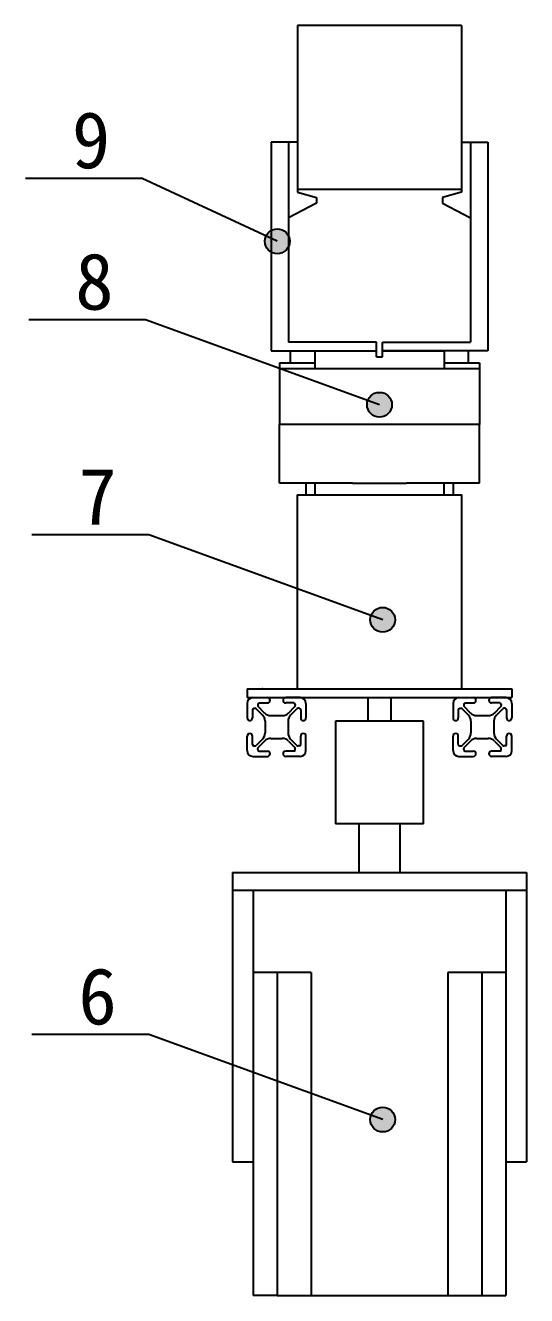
# Model space of a CAD drawing. Header units: millimetres. Extents: x -890 to 1645, y -303 to 1040.
# Drawn here: x 1474.5 to 1644.9, y 43.5 to 475.8 of the extents above; entities that cross this region are included whole.
import ezdxf

# ---------------------------------------------------------------- set-up
doc = ezdxf.new("R2010")
doc.units = ezdxf.units.MM

msp = doc.modelspace()

# ---------------------------------------------------------------- hatches: boundary and pattern name
h = msp.add_hatch(color=256)
h.dxf.hatch_style = 1
h.paths.add_polyline_path([(1555.85, 402.33, 1), (1564.32, 402.33, 1)])
h = msp.add_hatch(color=256)
h.dxf.hatch_style = 1
h.paths.add_polyline_path([(1590.62, 346.69, 1), (1599.08, 346.69, 1)])
h = msp.add_hatch(color=256)
h.dxf.hatch_style = 1
h.paths.add_polyline_path([(1591.69, 273.51, 1), (1600.16, 273.51, 1)])
h = msp.add_hatch(color=256)
h.dxf.hatch_style = 1
h.paths.add_polyline_path([(1591.69, 103.42, 1), (1600.16, 103.42, 1)])

# ---------------------------------------------------------------- linework, layer by layer
at = {"color": 7, "linetype": 'Continuous', "lineweight": 25}
for p, q in [((1622.75, 475.81), (1566.95, 475.81)), ((1566.95, 475.81), (1566.95, 420.01)), ((1622.75, 475.81), (1622.75, 420.01)), ((1622.75, 457.91), (1622.85, 457.91)), ((1622.75, 420.01), (1566.95, 420.01)), ((1593.85, 365.01), (1593.85, 368.01)), ((1595.85, 365.01), (1595.85, 368.01)), ((1558, 365.01), (1593.85, 365.01)), ((1564.6, 361.01), (1564.6, 365.01)), ((1572.85, 365.01), (1572.85, 359.01)), ((1572.85, 365.01), (1593.85, 365.01)), ((1593.85, 363.01), (1593.85, 365.01)), ((1631.7, 365.01), (1595.85, 365.01)), ((1595.85, 363.01), (1595.85, 365.01)), ((1595.85, 365.01), (1616.85, 365.01)), ((1616.85, 365.01), (1616.85, 359.01)), ((1625.1, 361.01), (1625.1, 365.01)), ((1560.85, 361.01), (1572.85, 361.01)), ((1560.85, 361.01), (1560.85, 359.01)), ((1560.85, 359.01), (1560.85, 340.01)), ((1560.85, 359.01), (1628.85, 359.01)), ((1593.85, 363.01), (1595.85, 363.01)), ((1616.85, 361.01), (1628.85, 361.01)), ((1628.85, 361.01), (1628.85, 359.01)), ((1628.85, 359.01), (1628.85, 340.01)), ((1628.85, 340.01), (1560.85, 340.01)), ((1560.85, 320.01), (1560.85, 340.01)), ((1628.85, 320.01), (1628.85, 340.01)), ((1585.69, 320.01), (1560.85, 320.01)), ((1569.85, 320.01), (1569.85, 316.01)), ((1572.85, 320.01), (1572.85, 316.01)), ((1628.85, 320.01), (1604.02, 320.01)), ((1616.85, 316.01), (1616.85, 320.01)), ((1619.85, 320.01), (1619.85, 316.01)), ((1566.85, 316.01), (1566.85, 250.01)), ((1622.85, 250.01), (1622.85, 316.01)), ((1549.85, 250.01), (1549.85, 247.01)), ((1549.85, 250.01), (1575.25, 250.01)), ((1549.85, 247.01), (1639.85, 247.01)), ((1551.85, 247.01), (1556.75, 247.01)), ((1555.07, 250.05), (1555.01, 250.01)), ((1567.85, 247.01), (1562.95, 247.01)), ((1564.63, 250.05), (1564.69, 250.01)), ((1590.85, 247.01), (1590.85, 239.01)), ((1598.85, 239.01), (1598.85, 247.01)), ((1614.45, 250.01), (1639.85, 250.01)), ((1621.85, 247.01), (1626.75, 247.01)), ((1637.85, 247.01), (1632.95, 247.01)), ((1639.85, 250.01), (1639.85, 247.01)), ((1549.85, 245.01), (1549.85, 240.11)), ((1551.65, 242.89), (1551.65, 240.11)), ((1552.15, 243.39), (1552.56, 243.39)), ((1555.07, 241.08), (1552.91, 243.24)), ((1553.47, 244.71), (1553.47, 244.3)), ((1555.78, 241.78), (1553.62, 243.95)), ((1553.97, 245.21), (1556.75, 245.21)), ((1565.73, 245.21), (1562.95, 245.21)), ((1563.92, 241.78), (1566.08, 243.95)), ((1564.63, 241.08), (1566.79, 243.24)), ((1566.23, 244.71), (1566.23, 244.3)), ((1567.55, 243.39), (1567.15, 243.39)), ((1568.05, 242.89), (1568.05, 240.11)), ((1569.85, 245.01), (1569.85, 240.11)), ((1619.85, 245.01), (1619.85, 240.11)), ((1621.65, 242.89), (1621.65, 240.11)), ((1622.15, 243.39), (1622.56, 243.39)), ((1625.07, 241.08), (1622.91, 243.24)), ((1623.47, 244.71), (1623.47, 244.3)), ((1625.78, 241.78), (1623.62, 243.95)), ((1623.97, 245.21), (1626.75, 245.21)), ((1635.73, 245.21), (1632.95, 245.21)), ((1633.92, 241.78), (1636.08, 243.95)), ((1634.63, 241.08), (1636.79, 243.24)), ((1636.23, 244.71), (1636.23, 244.3)), ((1637.55, 243.39), (1637.15, 243.39)), ((1638.05, 242.89), (1638.05, 240.11)), ((1639.85, 245.01), (1639.85, 240.11)), ((1555.95, 238.96), (1555.95, 235.05)), ((1557.9, 240.91), (1561.8, 240.91)), ((1563.75, 238.96), (1563.75, 235.05)), ((1579.85, 239.01), (1579.85, 204.01)), ((1609.85, 204.01), (1609.85, 239.01)), ((1625.95, 238.96), (1625.95, 235.05)), ((1627.9, 240.91), (1631.8, 240.91)), ((1633.75, 238.96), (1633.75, 235.05)), ((1549.85, 229.01), (1549.85, 233.91)), ((1551.65, 231.12), (1551.65, 233.91)), ((1568.05, 231.12), (1568.05, 233.91)), ((1569.85, 229.01), (1569.85, 233.91)), ((1619.85, 229.01), (1619.85, 233.91)), ((1621.65, 231.12), (1621.65, 233.91)), ((1638.05, 231.12), (1638.05, 233.91)), ((1639.85, 229.01), (1639.85, 233.91)), ((1552.15, 230.62), (1552.56, 230.62)), ((1555.07, 232.93), (1552.91, 230.77)), ((1553.47, 229.31), (1553.47, 229.71)), ((1555.78, 232.23), (1553.62, 230.06)), ((1557.9, 233.11), (1561.8, 233.11)), ((1563.92, 232.23), (1566.08, 230.06)), ((1564.63, 232.93), (1566.79, 230.77)), ((1566.23, 229.31), (1566.23, 229.71)), ((1567.55, 230.62), (1567.15, 230.62)), ((1622.15, 230.62), (1622.56, 230.62)), ((1625.07, 232.93), (1622.91, 230.77)), ((1623.47, 229.31), (1623.47, 229.71)), ((1625.78, 232.23), (1623.62, 230.06)), ((1627.9, 233.11), (1631.8, 233.11)), ((1633.92, 232.23), (1636.08, 230.06)), ((1634.63, 232.93), (1636.79, 230.77)), ((1636.23, 229.31), (1636.23, 229.71)), ((1637.55, 230.62), (1637.15, 230.62)), ((1551.85, 227.01), (1556.75, 227.01)), ((1553.97, 228.81), (1556.75, 228.81)), ((1565.73, 228.81), (1562.95, 228.81)), ((1567.85, 227.01), (1562.95, 227.01)), ((1621.85, 227.01), (1626.75, 227.01)), ((1623.97, 228.81), (1626.75, 228.81)), ((1635.73, 228.81), (1632.95, 228.81)), ((1637.85, 227.01), (1632.95, 227.01)), ((1609.85, 204.01), (1579.85, 204.01)), ((1587.85, 204.01), (1587.85, 187.51)), ((1601.85, 187.51), (1601.85, 204.01)), ((1544.85, 187.51), (1644.85, 187.51)), ((1544.85, 187.51), (1544.85, 181.51)), ((1644.85, 187.51), (1644.85, 181.51)), ((1544.85, 181.51), (1644.85, 181.51)), ((1544.85, 181.51), (1544.85, 89.01)), ((1551.85, 181.51), (1551.85, 153.51)), ((1637.85, 181.51), (1637.85, 153.51)), ((1644.85, 181.51), (1644.85, 89.01)), ((1571.65, 153.51), (1551.85, 153.51)), ((1551.85, 153.51), (1551.85, 43.51)), ((1560.05, 153.51), (1560.05, 43.51)), ((1571.65, 153.51), (1571.65, 43.51)), ((1637.85, 153.51), (1618.05, 153.51)), ((1618.05, 153.51), (1618.05, 43.51)), ((1629.65, 153.51), (1629.65, 43.51)), ((1637.85, 153.51), (1637.85, 43.51)), ((1544.85, 89.01), (1551.85, 89.01)), ((1637.85, 89.01), (1644.85, 89.01)), ((1560.05, 43.51), (1551.85, 43.51)), ((1571.65, 43.51), (1618.05, 43.51)), ((1629.65, 43.51), (1637.85, 43.51))]:
    msp.add_line(p, q, dxfattribs=at)
for p, q in [((1562.95, 436.01), (1558, 436.01)), ((1558, 436.01), (1558, 365.01)), ((1563.95, 436.01), (1562.95, 436.01)), ((1566.95, 436.01), (1563.95, 436.01)), ((1563.95, 436.01), (1563.95, 368.01)), ((1622.75, 436.01), (1622.75, 436.01)), ((1622.75, 436.01), (1625.75, 436.01)), ((1625.75, 436.01), (1625.75, 368.01)), ((1625.75, 436.01), (1626.75, 436.01)), ((1626.75, 436.01), (1631.7, 436.01)), ((1631.7, 436.01), (1631.7, 365.01)), ((1514.19, 423.75), (1474.47, 423.75)), ((1560.08, 402.33), (1514.19, 423.75)), ((1566.95, 420.01), (1566.95, 419.01)), ((1622.75, 420.01), (1622.75, 419.01)), ((1573.46, 415.27), (1563.95, 410.28)), ((1566.95, 419.01), (1573.46, 417.27)), ((1573.46, 417.27), (1573.46, 415.27)), ((1622.75, 419.01), (1616.24, 417.27)), ((1616.24, 417.27), (1616.24, 415.27)), ((1616.24, 415.27), (1625.75, 410.28)), ((1515.32, 375.63), (1475.6, 375.63)), ((1594.85, 346.69), (1515.32, 375.63)), ((1593.85, 368.01), (1563.95, 368.01)), ((1595.85, 368.01), (1625.75, 368.01)), ((1516.4, 302.45), (1476.68, 302.45)), ((1595.93, 273.51), (1516.4, 302.45)), ((1516.4, 132.36), (1476.68, 132.36)), ((1595.93, 103.42), (1516.4, 132.36))]:
    msp.add_line(p, q)
at = {"color": 7, "linetype": 'Continuous', "lineweight": 25, "flags": 128}
for points in [[(1585.69, 320.01), (1587.25, 320.01), (1589.95, 320.01), (1592.74, 320.01), (1595.56, 320.01), (1598.36, 320.01), (1601.11, 320.01), (1603.76, 320.01), (1604.02, 320.01)], [(1566.85, 316.01), (1567.03, 316.01), (1567.55, 316.01), (1568.42, 316.01), (1569.62, 316.01), (1571.14, 316.01), (1572.96, 316.01), (1575.05, 316.01), (1577.39, 316.01), (1579.95, 316.01), (1582.7, 316.01), (1585.6, 316.01), (1588.62, 316.01), (1591.72, 316.01), (1594.85, 316.01), (1597.99, 316.01), (1601.08, 316.01), (1604.1, 316.01), (1607, 316.01), (1609.75, 316.01), (1612.31, 316.01), (1614.65, 316.01), (1616.74, 316.01), (1618.56, 316.01), (1620.08, 316.01), (1621.28, 316.01), (1622.15, 316.01), (1622.67, 316.01), (1622.85, 316.01), (1622.85, 316.01)], [(1566.85, 257.37), (1566.83, 257.36), (1566.79, 257.34)], [(1575.25, 250.01), (1577.39, 250.01), (1579.95, 250.01), (1582.7, 250.01), (1585.6, 250.01), (1588.62, 250.01), (1591.72, 250.01), (1594.85, 250.01), (1597.99, 250.01), (1601.08, 250.01), (1604.1, 250.01), (1607, 250.01), (1609.75, 250.01), (1612.31, 250.01), (1614.45, 250.01)], [(1609.85, 239.01), (1609.84, 239.01), (1609.59, 239.01), (1608.99, 239.01), (1608.06, 239.01), (1606.82, 239.01), (1605.3, 239.01), (1603.53, 239.01), (1601.56, 239.01), (1599.43, 239.01), (1597.2, 239.01), (1594.91, 239.01), (1592.62, 239.01), (1590.38, 239.01), (1588.25, 239.01), (1586.27, 239.01), (1584.49, 239.01), (1582.96, 239.01), (1581.7, 239.01), (1580.75, 239.01), (1580.14, 239.01), (1579.86, 239.01), (1579.85, 239.01)], [(1560.05, 43.51), (1562.06, 43.51), (1564.02, 43.51), (1565.85, 43.51), (1567.5, 43.51), (1568.93, 43.51), (1570.09, 43.51), (1570.95, 43.51), (1571.47, 43.51), (1571.65, 43.51)], [(1618.05, 43.51), (1618.23, 43.51), (1618.75, 43.51), (1619.61, 43.51), (1620.77, 43.51), (1622.2, 43.51), (1623.85, 43.51), (1625.68, 43.51), (1627.64, 43.51), (1629.65, 43.51)]]:
    msp.add_lwpolyline(points, dxfattribs=at)
for centre in [(1560.08, 402.33), (1594.85, 346.69), (1595.93, 273.51), (1595.93, 103.42)]:
    msp.add_circle(centre, 4.23)
at = {"color": 7, "linetype": 'Continuous', "lineweight": 25}
for centre, radius, start, end in [((1551.85, 245.01), 2, 90, 180), ((1556.75, 246.11), 0.9, 270, 90), ((1562.95, 246.11), 0.9, 90, 270), ((1567.85, 245.01), 2, 0, 90), ((1621.85, 245.01), 2, 90, 180), ((1626.75, 246.11), 0.9, 270, 90), ((1632.95, 246.11), 0.9, 90, 270), ((1637.85, 245.01), 2, 0, 90), ((1552.15, 242.89), 0.5, 90, 180), ((1552.56, 242.89), 0.5, 45, 90), ((1553.97, 244.71), 0.5, 90, 180), ((1553.97, 244.3), 0.5, 180, 225), ((1565.73, 244.71), 0.5, 0, 90), ((1565.73, 244.3), 0.5, 315, 0), ((1567.15, 242.89), 0.5, 90, 135), ((1567.55, 242.89), 0.5, 0, 90), ((1622.15, 242.89), 0.5, 90, 180), ((1622.56, 242.89), 0.5, 45, 90), ((1623.97, 244.71), 0.5, 90, 180), ((1623.97, 244.3), 0.5, 180, 225), ((1635.73, 244.71), 0.5, 0, 90), ((1635.73, 244.3), 0.5, 315, 0), ((1637.15, 242.89), 0.5, 90, 135), ((1637.55, 242.89), 0.5, 0, 90), ((1550.75, 240.11), 0.9, 180, 0), ((1552.95, 238.96), 3, 0, 45), ((1557.9, 243.91), 3, 225, 270), ((1561.8, 243.91), 3, 270, 315), ((1566.75, 238.96), 3, 135, 180), ((1568.95, 240.11), 0.9, 180, 0), ((1620.75, 240.11), 0.9, 180, 0), ((1622.95, 238.96), 3, 0, 45), ((1627.9, 243.91), 3, 225, 270), ((1631.8, 243.91), 3, 270, 315), ((1636.75, 238.96), 3, 135, 180), ((1638.95, 240.11), 0.9, 180, 0), ((1550.75, 233.91), 0.9, 0, 180), ((1552.95, 235.05), 3, 315, 0), ((1566.75, 235.05), 3, 180, 225), ((1568.95, 233.91), 0.9, 0, 180), ((1620.75, 233.91), 0.9, 0, 180), ((1622.95, 235.05), 3, 315, 0), ((1636.75, 235.05), 3, 180, 225), ((1638.95, 233.91), 0.9, 0, 180), ((1552.15, 231.12), 0.5, 180, 270), ((1552.56, 231.12), 0.5, 270, 315), ((1553.97, 229.71), 0.5, 135, 180), ((1553.97, 229.31), 0.5, 180, 270), ((1557.9, 230.11), 3, 90, 135), ((1561.8, 230.11), 3, 45, 90), ((1565.73, 229.31), 0.5, 270, 0), ((1565.73, 229.71), 0.5, 0, 45), ((1567.15, 231.12), 0.5, 225, 270), ((1567.55, 231.12), 0.5, 270, 0), ((1622.15, 231.12), 0.5, 180, 270), ((1622.56, 231.12), 0.5, 270, 315), ((1623.97, 229.71), 0.5, 135, 180), ((1623.97, 229.31), 0.5, 180, 270), ((1627.9, 230.11), 3, 90, 135), ((1631.8, 230.11), 3, 45, 90), ((1635.73, 229.31), 0.5, 270, 0), ((1635.73, 229.71), 0.5, 360, 45), ((1637.15, 231.12), 0.5, 225, 270), ((1637.55, 231.12), 0.5, 270, 0), ((1551.85, 229.01), 2, 180, 270), ((1556.75, 227.91), 0.9, 270, 90), ((1562.95, 227.91), 0.9, 90, 270), ((1567.85, 229.01), 2, 270, 0), ((1621.85, 229.01), 2, 180, 270), ((1626.75, 227.91), 0.9, 270, 90), ((1632.95, 227.91), 0.9, 90, 270), ((1637.85, 229.01), 2, 270, 0)]:
    msp.add_arc(centre, radius, start, end, dxfattribs=at)

# ---------------------------------------------------------------- texts
at = {"char_height": 19.25, "attachment_point": 1}
for s, insert in [('9', (1490.24, 446.43)), ('8', (1491.37, 398.31)), ('7', (1492.45, 325.13)), ('6', (1492.45, 155.04))]:
    msp.add_mtext_dynamic_manual_height_columns(s, width=24.2565, gutter_width=17.5, heights=[0], dxfattribs=dict(at, insert=insert))

doc.saveas('drawing.dxf')
